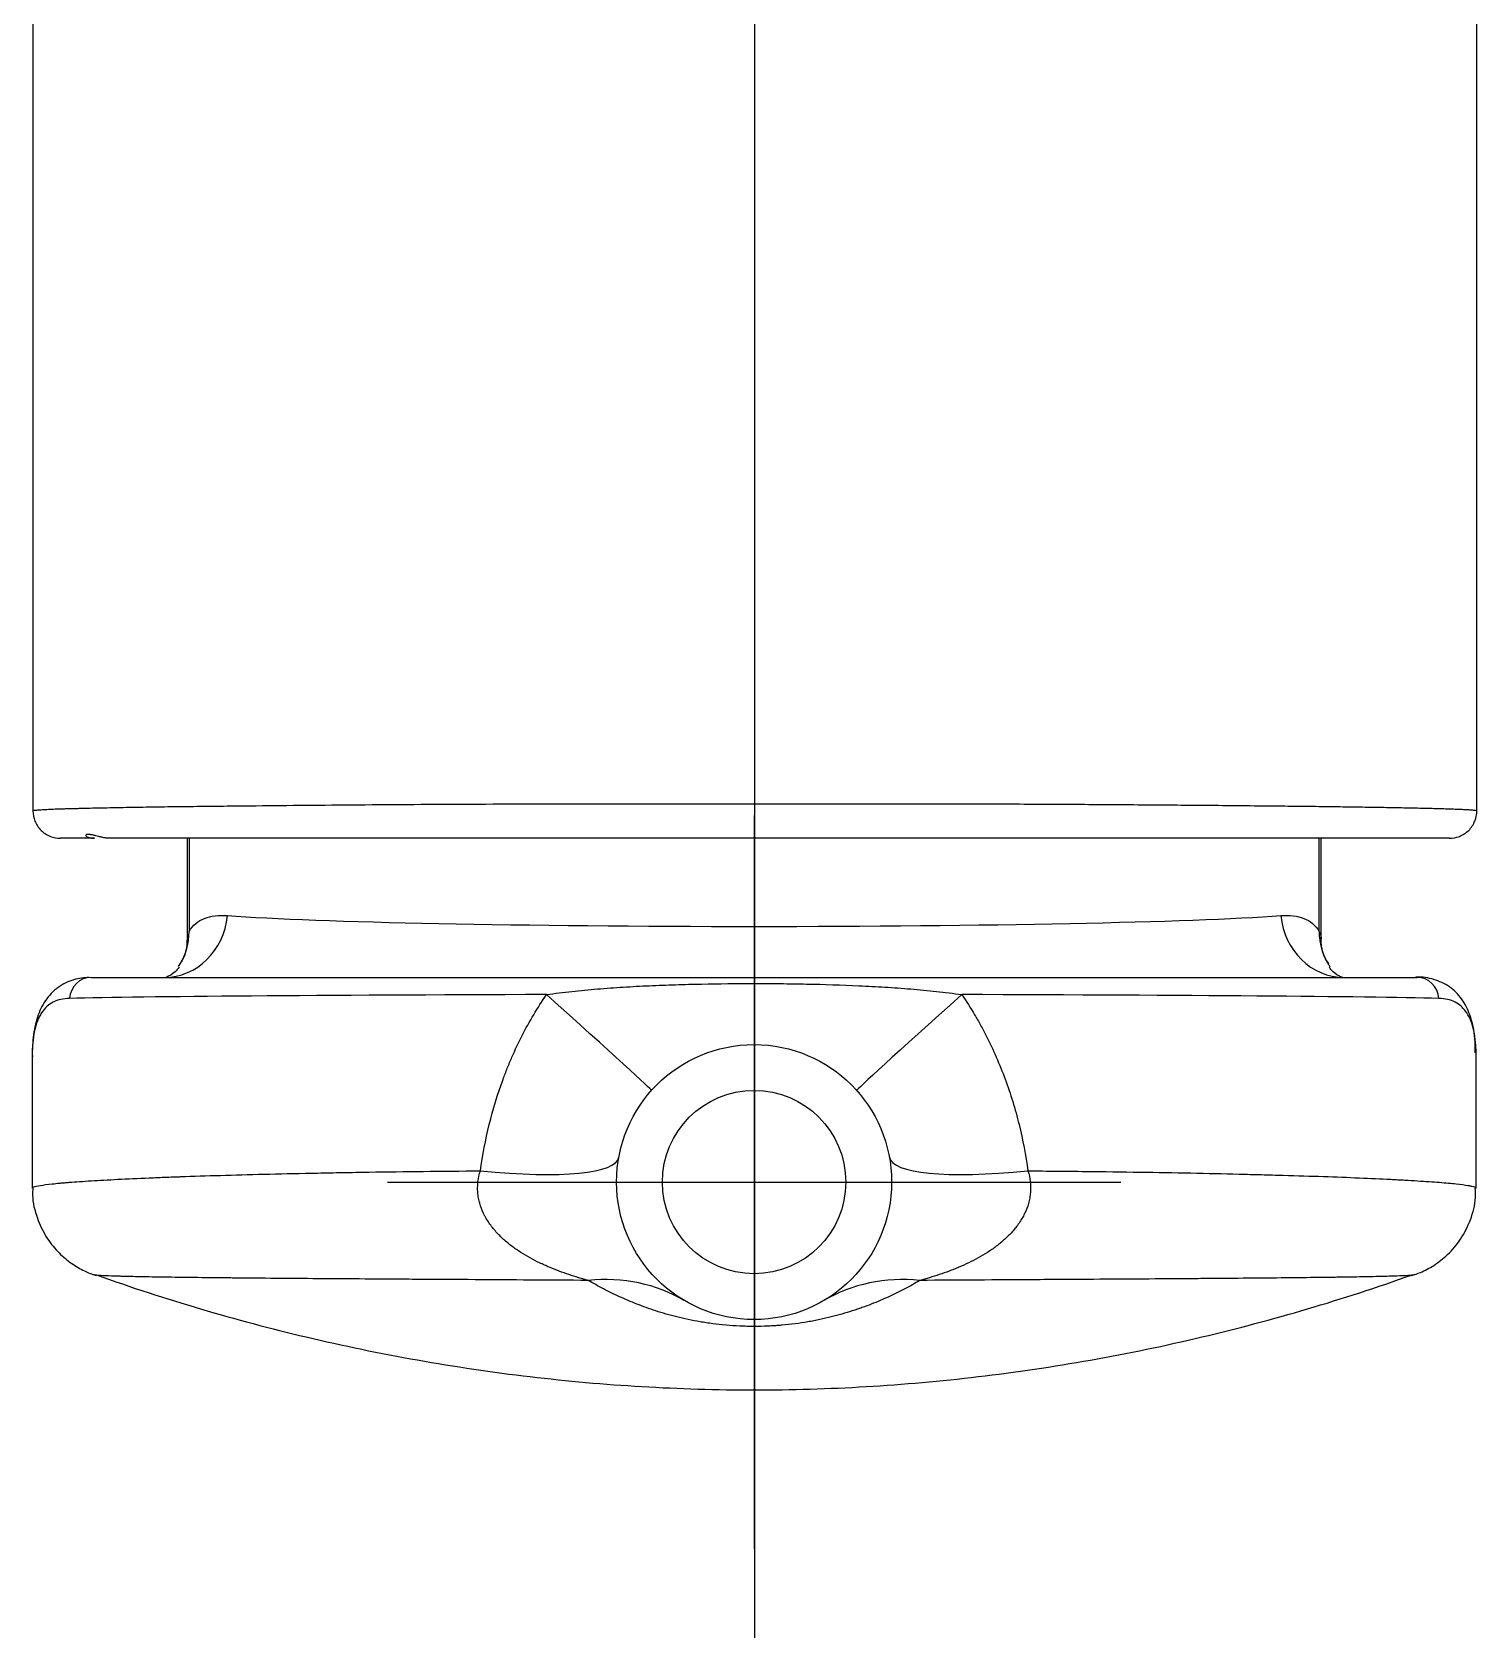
# Model space of a CAD drawing. Header units: millimetres. Extents: x -33000 to 294000, y 0 to 42408.
# Drawn here: x 57240.44 to 57271.96, y 19406.16 to 19441.2 of the extents above; entities that cross this region are included whole.
import ezdxf

# ---------------------------------------------------------------- set-up
doc = ezdxf.new("R2010")
doc.units = ezdxf.units.MM
doc.header["$LTSCALE"] = 50
doc.linetypes.add('DASHDOT', pattern=[22, 20, -1, 0, -1])
doc.layers.add('arch', color=8, linetype='Continuous')

msp = doc.modelspace()

# ---------------------------------------------------------------- linework, layer by layer
at = {"layer": 'arch', "linetype": 'DASHDOT'}
msp.add_line((57256.206, 19406.159), (57256.206, 19477.577), dxfattribs=at)
at = {"layer": 'arch', "linetype": 'Continuous'}
for p, q in [((57271.956, 19424.205), (57271.956, 19463.826)), ((57240.456, 19453.104), (57240.456, 19424.205)), ((57256.19, 19424.105), (57256.19, 19408.105)), ((57243.822, 19423.605), (57243.822, 19421.382)), ((57243.864, 19423.605), (57243.864, 19421.573)), ((57268.517, 19421.575), (57268.517, 19423.605)), ((57268.559, 19421.394), (57268.559, 19423.605)), ((57241.73, 19420.571), (57270.654, 19420.571)), ((57240.44, 19418.842), (57240.44, 19415.972)), ((57271.94, 19415.973), (57271.94, 19418.848)), ((57248.19, 19416.105), (57264.19, 19416.105))]:
    msp.add_line(p, q, dxfattribs=at)
for radius in [3, 2]:
    msp.add_circle((57256.19, 19416.105, 0), radius, dxfattribs=at)
for centre, major_axis, ratio, start_param, end_param in [((57243.324, 19422.071, 0), (0, -1.5), 0.923833, 0, 1.468584), ((57256.19, 19422.071, 0), (12.5, 0), 0.031058, 3.546824, 5.878502), ((57269.06, 19422.071, 0), (0, -1.5), 0.924037, 4.81447, 6.283185), ((57242.385, 19421.637, 0), (1.275, -0.791), 0.949187, 0.00734, 0.534326), ((57269.996, 19421.639, 0), (1.274, 0.793), 0.949415, 2.605969, 3.134833), ((57242.385, 19421.637, 0), (1.275, -0.791), 0.949187, 6.250379, 6.290525), ((57269.996, 19421.639, 0), (1.274, 0.793), 0.949415, 3.134833, 3.17732), ((57241.73, 19420.071, 0), (0, 0.5), 0.951476, 0, 1.488528), ((57270.654, 19420.071, 0), (0, 0.5), 0.951659, 4.794506, 6.283185), ((57256.19, 19420.071, 0), (15.75, 0), 0.008216, 1.862453, 2.818498), ((57250.224, 19421.434, 0), (3.729, -3.331), 0.007211, 0, 1.181451), ((57262.157, 19421.434, 0), (-3.729, -3.331), 0.007211, 5.101734, 6.283185), ((57256.19, 19420.071, 0), (15.75, 0), 0.008216, 0.322481, 1.27914), ((57248.321, 19417.546, 0), (-4.918, 0.901), 0.183919, 2.000033, 3.141593), ((57264.06, 19417.546, 0), (-4.918, -0.901), 0.183919, 0, 1.14156), ((57252.128, 19409.213, 0), (-2.539, -4.307), 0.801683, 3.141593, 3.671697), ((57260.253, 19409.213, 0), (2.539, -4.307), 0.801683, 2.611489, 3.141593)]:
    msp.add_ellipse(centre, major_axis=major_axis, ratio=ratio, start_param=start_param, end_param=end_param, dxfattribs=at)
for points, degree, knots in [([(57240.456, 19424.205, 0), (57240.456, 19424.206, 0), (57240.46, 19424.209, 0), (57240.477, 19424.213, 0), (57240.504, 19424.218, 0), (57240.54, 19424.222, 0), (57240.584, 19424.226, 0), (57240.636, 19424.23, 0), (57240.694, 19424.233, 0), (57240.759, 19424.237, 0), (57240.828, 19424.24, 0), (57240.902, 19424.243, 0), (57240.979, 19424.246, 0), (57241.06, 19424.249, 0), (57241.143, 19424.251, 0), (57241.227, 19424.254, 0), (57241.312, 19424.256, 0), (57241.398, 19424.258, 0), (57241.484, 19424.26, 0), (57241.569, 19424.262, 0), (57241.692, 19424.265, 0), (57241.858, 19424.269, 0), (57242.077, 19424.273, 0), (57242.307, 19424.278, 0), (57242.548, 19424.283, 0), (57242.799, 19424.287, 0), (57243.059, 19424.291, 0), (57243.327, 19424.295, 0), (57243.603, 19424.298, 0), (57243.885, 19424.302, 0), (57244.173, 19424.305, 0), (57244.467, 19424.308, 0), (57244.765, 19424.311, 0), (57245.302, 19424.317, 0), (57246.114, 19424.325, 0), (57247.25, 19424.335, 0), (57248.446, 19424.344, 0), (57249.687, 19424.351, 0), (57250.964, 19424.356, 0), (57252.264, 19424.359, 0), (57253.578, 19424.36, 0), (57254.893, 19424.36, 0), (57256.332, 19424.36, 0), (57257.9, 19424.36, 0), (57259.593, 19424.36, 0), (57261.272, 19424.357, 0), (57262.915, 19424.35, 0), (57264.497, 19424.34, 0), (57265.993, 19424.328, 0), (57267.111, 19424.317, 0), (57267.912, 19424.309, 0), (57268.454, 19424.303, 0), (57268.976, 19424.296, 0), (57269.474, 19424.289, 0), (57269.943, 19424.281, 0), (57270.377, 19424.273, 0), (57270.689, 19424.266, 0), (57270.909, 19424.261, 0), (57271.057, 19424.257, 0), (57271.205, 19424.253, 0), (57271.349, 19424.249, 0), (57271.487, 19424.244, 0), (57271.614, 19424.239, 0), (57271.728, 19424.233, 0), (57271.824, 19424.227, 0), (57271.898, 19424.219, 0), (57271.945, 19424.212, 0), (57271.956, 19424.207, 0), (57271.956, 19424.205, 0)], 3, [0, 0, 0, 0, 0.008772, 0.017313, 0.025621, 0.033696, 0.041538, 0.049147, 0.056522, 0.063664, 0.070573, 0.077249, 0.083691, 0.0899, 0.095876, 0.101619, 0.107129, 0.112406, 0.117449, 0.122259, 0.126837, 0.13744, 0.147888, 0.158182, 0.16832, 0.178304, 0.188133, 0.197808, 0.207329, 0.216695, 0.225908, 0.234966, 0.243872, 0.252624, 0.281708, 0.31037, 0.338619, 0.366466, 0.393921, 0.420995, 0.4477, 0.474046, 0.500048, 0.533531, 0.567592, 0.602256, 0.637548, 0.673491, 0.710108, 0.747419, 0.763787, 0.780687, 0.798119, 0.816085, 0.834585, 0.853621, 0.873194, 0.881243, 0.889989, 0.89943, 0.909568, 0.920402, 0.931933, 0.944159, 0.957082, 0.970701, 0.985017, 1, 1, 1, 1]), ([(57240.456, 19424.205, 0), (57240.458, 19424.126, 0), (57240.481, 19424.013, 0), (57240.554, 19423.871, 0), (57240.631, 19423.775, 0), (57240.728, 19423.699, 0), (57240.87, 19423.628, 0), (57240.983, 19423.606, 0), (57241.062, 19423.605, 0)], 3, [0, 0, 0, 0, 0.240798, 0.369403, 0.50054, 0.631414, 0.759536, 1, 1, 1, 1]), ([(57271.351, 19423.605, 0), (57271.43, 19423.606, 0), (57271.543, 19423.628, 0), (57271.685, 19423.699, 0), (57271.782, 19423.775, 0), (57271.859, 19423.871, 0), (57271.932, 19424.013, 0), (57271.955, 19424.126, 0), (57271.956, 19424.205, 0)], 3, [0, 0, 0, 0, 0.240464, 0.368586, 0.49946, 0.630597, 0.759202, 1, 1, 1, 1]), ([(57241.799, 19423.605, 0), (57241.245, 19423.605, 0), (57241.056, 19423.605, 0), (57241.056, 19423.605, 0)], 2, [0, 0, 0, 0.748576, 1, 1, 1]), ([(57242.129, 19423.605, 0), (57242.116, 19423.605, 0), (57242.103, 19423.606, 0), (57242.082, 19423.607, 0), (57242.075, 19423.608, 0), (57242.061, 19423.61, 0), (57242.047, 19423.612, 0), (57242.033, 19423.614, 0), (57242.019, 19423.616, 0), (57242.013, 19423.617, 0), (57241.992, 19423.621, 0), (57241.979, 19423.624, 0), (57241.954, 19423.629, 0), (57241.941, 19423.632, 0), (57241.917, 19423.638, 0), (57241.905, 19423.64, 0), (57241.872, 19423.649, 0), (57241.851, 19423.654, 0), (57241.822, 19423.662, 0), (57241.813, 19423.664, 0), (57241.795, 19423.668, 0), (57241.787, 19423.671, 0), (57241.762, 19423.676, 0), (57241.747, 19423.68, 0), (57241.726, 19423.684, 0), (57241.72, 19423.685, 0), (57241.707, 19423.687, 0), (57241.701, 19423.688, 0), (57241.683, 19423.69, 0), (57241.662, 19423.692, 0), (57241.646, 19423.691, 0), (57241.632, 19423.688, 0), (57241.626, 19423.686, 0), (57241.617, 19423.681, 0), (57241.614, 19423.678, 0), (57241.612, 19423.673, 0), (57241.612, 19423.671, 0), (57241.612, 19423.666, 0), (57241.613, 19423.664, 0), (57241.616, 19423.656, 0), (57241.621, 19423.651, 0), (57241.632, 19423.642, 0), (57241.637, 19423.639, 0), (57241.648, 19423.633, 0), (57241.654, 19423.63, 0), (57241.669, 19423.625, 0), (57241.678, 19423.622, 0), (57241.692, 19423.618, 0), (57241.697, 19423.616, 0), (57241.708, 19423.614, 0), (57241.713, 19423.613, 0), (57241.731, 19423.61, 0), (57241.744, 19423.608, 0), (57241.764, 19423.606, 0), (57241.771, 19423.606, 0), (57241.785, 19423.605, 0), (57241.792, 19423.605, 0), (57241.799, 19423.605, 0)], 3, [0, 0, 0, 0, 0.03125, 0.03125, 0.046875, 0.046875, 0.0625, 0.078125, 0.078125, 0.09375, 0.09375, 0.125, 0.125, 0.15625, 0.15625, 0.1875, 0.1875, 0.25, 0.25, 0.28125, 0.28125, 0.3125, 0.3125, 0.375, 0.375, 0.40625, 0.40625, 0.4375, 0.4375, 0.5, 0.5625, 0.5625, 0.625, 0.625, 0.6875, 0.6875, 0.71875, 0.71875, 0.75, 0.75, 0.8125, 0.8125, 0.84375, 0.84375, 0.875, 0.875, 0.90625, 0.90625, 0.921875, 0.921875, 0.9375, 0.9375, 0.96875, 0.96875, 0.984375, 0.984375, 1, 1, 1, 1]), ([(57271.356, 19423.605, 0), (57271.356, 19423.605, 0), (57271.278, 19423.605, 0), (57270.89, 19423.605, 0), (57270.234, 19423.605, 0), (57269.32, 19423.605, 0), (57268.167, 19423.605, 0), (57266.794, 19423.605, 0), (57265.227, 19423.605, 0), (57263.495, 19423.605, 0), (57261.63, 19423.605, 0), (57259.665, 19423.605, 0), (57257.637, 19423.605, 0), (57255.583, 19423.605, 0), (57253.54, 19423.605, 0), (57251.546, 19423.605, 0), (57249.638, 19423.605, 0), (57247.849, 19423.605, 0), (57246.214, 19423.605, 0), (57244.762, 19423.605, 0), (57243.519, 19423.605, 0), (57242.509, 19423.605, 0), (57242.129, 19423.605, 0)], 2, [0, 0, 0, 0.019621, 0.06864, 0.117659, 0.166678, 0.215697, 0.264716, 0.313735, 0.362754, 0.411773, 0.460792, 0.509811, 0.558829, 0.607848, 0.656867, 0.705886, 0.754905, 0.803924, 0.852943, 0.901962, 0.950981, 1, 1, 1]), ([(57243.864, 19421.573, 0), (57243.906, 19421.641, 0), (57243.956, 19421.698, 0), (57244.069, 19421.793, 0), (57244.132, 19421.83, 0), (57244.272, 19421.885, 0), (57244.349, 19421.904, 0), (57244.516, 19421.924, 0), (57244.606, 19421.925, 0), (57244.703, 19421.918, 0)], 3, [0, 0, 0, 0, 0.25, 0.25, 0.5, 0.5, 0.75, 0.75, 1, 1, 1, 1]), ([(57267.681, 19421.918, 0), (57267.777, 19421.925, 0), (57267.867, 19421.924, 0), (57268.033, 19421.904, 0), (57268.11, 19421.886, 0), (57268.25, 19421.831, 0), (57268.313, 19421.794, 0), (57268.426, 19421.7, 0), (57268.475, 19421.643, 0), (57268.517, 19421.575, 0)], 3, [0, 0, 0, 0, 0.25, 0.25, 0.5, 0.5, 0.75, 0.75, 1, 1, 1, 1]), ([(57268.517, 19421.575, 0), (57268.542, 19421.535, 0), (57268.555, 19421.488, 0), (57268.559, 19421.426, 0), (57268.559, 19421.418, 0), (57268.559, 19421.41, 0)], 3, [0, 0, 0, 0, 0.869847, 0.869847, 1, 1, 1, 1]), ([(57243.813, 19421.383, 0), (57243.817, 19421.347, 0), (57243.817, 19421.214, 0), (57243.758, 19420.99, 0), (57243.672, 19420.876, 0), (57243.658, 19420.859, 0)], 3, [0, 0, 0, 0, 0.241666, 0.885828, 1, 1, 1, 1]), ([(57268.73, 19420.863, 0), (57268.693, 19420.912, 0), (57268.599, 19421.06, 0), (57268.554, 19421.283, 0), (57268.561, 19421.382, 0), (57268.563, 19421.395, 0)], 3, [0, 0, 0, 0, 0.301201, 0.910297, 1, 1, 1, 1]), ([(57243.647, 19420.797, 0), (57243.62, 19420.756, 0), (57243.549, 19420.664, 0), (57243.371, 19420.563, 0), (57243.319, 19420.56, 0), (57243.322, 19420.559, 0)], 3, [0, 0, 0, 0, 0.265785, 0.691097, 1, 1, 1, 1]), ([(57269.066, 19420.56, 0), (57269.065, 19420.56, 0), (57269.045, 19420.56, 0), (57268.956, 19420.587, 0), (57268.795, 19420.705, 0), (57268.751, 19420.772, 0), (57268.739, 19420.794, 0)], 3, [0, 0, 0, 0, 0.12127, 0.469424, 0.834325, 1, 1, 1, 1]), ([(57241.728, 19420.564, 0), (57241.613, 19420.569, 0), (57241.383, 19420.546, 0), (57241.034, 19420.397, 0), (57240.744, 19420.121, 0), (57240.555, 19419.752, 0), (57240.46, 19419.337, 0), (57240.441, 19419.009, 0), (57240.445, 19418.834, 0)], 3, [0, 0, 0, 0, 0.146423, 0.306796, 0.477069, 0.643239, 0.820667, 1, 1, 1, 1]), ([(57251.662, 19420.195, 0), (57251.845, 19420.221, 0), (57252.029, 19420.244, 0), (57252.399, 19420.285, 0), (57252.585, 19420.302, 0), (57252.866, 19420.326, 0), (57252.96, 19420.333, 0), (57253.148, 19420.347, 0), (57253.242, 19420.353, 0), (57253.525, 19420.371, 0), (57253.715, 19420.381, 0), (57254.094, 19420.398, 0), (57254.283, 19420.405, 0), (57254.664, 19420.417, 0), (57254.854, 19420.422, 0), (57255.427, 19420.434, 0), (57255.808, 19420.438, 0), (57256.381, 19420.438, 0), (57256.572, 19420.437, 0), (57256.858, 19420.434, 0), (57256.954, 19420.433, 0), (57257.144, 19420.43, 0), (57257.24, 19420.428, 0), (57257.717, 19420.418, 0), (57258.097, 19420.407, 0), (57258.571, 19420.385, 0), (57258.666, 19420.38, 0), (57258.855, 19420.37, 0), (57258.949, 19420.365, 0), (57259.233, 19420.347, 0), (57259.42, 19420.334, 0), (57259.795, 19420.303, 0), (57259.981, 19420.285, 0), (57260.352, 19420.244, 0), (57260.536, 19420.221, 0), (57260.719, 19420.195, 0)], 3, [0, 0, 0, 0, 0.0625, 0.0625, 0.125, 0.125, 0.15625, 0.15625, 0.1875, 0.1875, 0.25, 0.25, 0.3125, 0.3125, 0.375, 0.375, 0.5, 0.5, 0.5625, 0.5625, 0.59375, 0.59375, 0.625, 0.625, 0.75, 0.75, 0.78125, 0.78125, 0.8125, 0.8125, 0.875, 0.875, 0.9375, 0.9375, 1, 1, 1, 1]), ([(57271.92, 19418.928, 0), (57271.923, 19419.03, 0), (57271.916, 19419.335, 0), (57271.833, 19419.718, 0), (57271.647, 19420.106, 0), (57271.364, 19420.388, 0), (57271.019, 19420.538, 0), (57270.759, 19420.589, 0), (57270.623, 19420.572, 0), (57270.614, 19420.57, 0)], 3, [0, 0, 0, 0, 0.105512, 0.329989, 0.496265, 0.654376, 0.817662, 0.987996, 1, 1, 1, 1]), ([(57241.255, 19420.112, 0), (57241.122, 19420.109, 0), (57241.005, 19420.082, 0), (57240.852, 19420.004, 0), (57240.805, 19419.972, 0), (57240.719, 19419.894, 0), (57240.681, 19419.849, 0), (57240.629, 19419.771, 0), (57240.612, 19419.743, 0), (57240.582, 19419.683, 0), (57240.568, 19419.652, 0), (57240.529, 19419.553, 0), (57240.486, 19419.408, 0), (57240.461, 19419.235, 0), (57240.444, 19419.048, 0), (57240.44, 19418.948, 0), (57240.44, 19418.839, 0)], 3, [0, 0, 0, 0, 0.25, 0.25, 0.375, 0.375, 0.5, 0.5, 0.5625, 0.5625, 0.625, 0.625, 0.75, 0.875, 0.875, 1, 1, 1, 1]), ([(57250.218, 19416.349, 0), (57250.265, 19416.689, 0), (57250.33, 19417.026, 0), (57250.494, 19417.692, 0), (57250.594, 19418.021, 0), (57250.743, 19418.427, 0), (57250.774, 19418.509, 0), (57250.839, 19418.67, 0), (57250.873, 19418.751, 0), (57250.977, 19418.99, 0), (57251.051, 19419.147, 0), (57251.209, 19419.456, 0), (57251.293, 19419.608, 0), (57251.47, 19419.906, 0), (57251.563, 19420.052, 0), (57251.662, 19420.195, 0)], 3, [0, 0, 0, 0, 0.25, 0.25, 0.5, 0.5, 0.5625, 0.5625, 0.625, 0.625, 0.75, 0.75, 0.875, 0.875, 1, 1, 1, 1]), ([(57260.719, 19420.195, 0), (57260.818, 19420.052, 0), (57260.911, 19419.906, 0), (57261.023, 19419.718, 0), (57261.045, 19419.68, 0), (57261.088, 19419.604, 0), (57261.152, 19419.49, 0), (57261.213, 19419.375, 0), (57261.41, 19418.989, 0), (57261.547, 19418.672, 0), (57261.726, 19418.188, 0), (57261.78, 19418.025, 0), (57261.856, 19417.778, 0), (57261.88, 19417.695, 0), (57261.926, 19417.529, 0), (57261.948, 19417.445, 0), (57262.051, 19417.026, 0), (57262.116, 19416.688, 0), (57262.163, 19416.349, 0)], 3, [0, 0, 0, 0, 0.125, 0.125, 0.15625, 0.15625, 0.1875, 0.25, 0.25, 0.5, 0.5, 0.625, 0.625, 0.6875, 0.6875, 0.75, 0.75, 1, 1, 1, 1]), ([(57271.939, 19418.937, 0), (57271.938, 19419.01, 0), (57271.934, 19419.08, 0), (57271.92, 19419.239, 0), (57271.907, 19419.324, 0), (57271.874, 19419.482, 0), (57271.832, 19419.626, 0), (57271.772, 19419.743, 0), (57271.729, 19419.809, 0), (57271.72, 19419.821, 0), (57271.702, 19419.846, 0), (57271.692, 19419.858, 0), (57271.663, 19419.892, 0), (57271.643, 19419.913, 0), (57271.578, 19419.972, 0), (57271.531, 19420.004, 0), (57271.379, 19420.082, 0), (57271.261, 19420.109, 0), (57271.129, 19420.112, 0)], 3, [0, 0, 0, 0, 0.092324, 0.092324, 0.221992, 0.221992, 0.35166, 0.481328, 0.481328, 0.513745, 0.513745, 0.546162, 0.546162, 0.610996, 0.610996, 0.740664, 0.740664, 1, 1, 1, 1]), ([(57240.44, 19415.972, 0), (57240.44, 19415.98, 0), (57240.452, 19415.989, 0), (57240.506, 19416.009, 0), (57240.554, 19416.02, 0), (57240.688, 19416.043, 0), (57240.774, 19416.054, 0), (57240.931, 19416.071, 0), (57240.988, 19416.077, 0), (57241.066, 19416.084, 0), (57241.081, 19416.085, 0), (57241.114, 19416.088, 0), (57241.13, 19416.09, 0), (57241.18, 19416.094, 0), (57241.214, 19416.097, 0), (57241.392, 19416.111, 0), (57241.552, 19416.122, 0), (57241.905, 19416.144, 0), (57242.099, 19416.154, 0), (57242.521, 19416.176, 0), (57242.749, 19416.186, 0), (57243.117, 19416.202, 0), (57243.245, 19416.207, 0), (57243.442, 19416.214, 0), (57243.509, 19416.217, 0), (57243.611, 19416.22, 0), (57243.645, 19416.222, 0), (57243.714, 19416.224, 0), (57244.027, 19416.235, 0), (57244.357, 19416.246, 0), (57244.97, 19416.263, 0), (57245.291, 19416.272, 0), (57245.959, 19416.288, 0), (57246.306, 19416.295, 0), (57246.848, 19416.306, 0), (57247.032, 19416.309, 0), (57247.314, 19416.314, 0), (57247.408, 19416.316, 0), (57247.552, 19416.318, 0), (57247.6, 19416.319, 0), (57247.696, 19416.321, 0), (57248.131, 19416.327, 0), (57248.577, 19416.333, 0), (57249.385, 19416.342, 0), (57249.797, 19416.346, 0), (57250.218, 19416.349, 0)], 3, [0, 0, 0, 0, 0.057459, 0.057459, 0.129962, 0.129962, 0.202465, 0.202465, 0.238717, 0.238717, 0.24778, 0.24778, 0.256843, 0.256843, 0.274968, 0.274968, 0.347472, 0.347472, 0.419975, 0.419975, 0.492478, 0.492478, 0.528729, 0.528729, 0.546855, 0.546855, 0.555918, 0.555918, 0.564981, 0.637484, 0.637484, 0.709987, 0.709987, 0.782491, 0.782491, 0.818742, 0.818742, 0.836868, 0.836868, 0.845931, 0.845931, 0.854994, 0.927497, 0.927497, 1, 1, 1, 1]), ([(57252.573, 19413.959, 0), (57252.538, 19413.968, 0), (57252.504, 19413.978, 0), (57252.435, 19413.998, 0), (57252.4, 19414.008, 0), (57252.294, 19414.039, 0), (57252.223, 19414.062, 0), (57252.08, 19414.109, 0), (57252.009, 19414.134, 0), (57251.866, 19414.188, 0), (57251.794, 19414.216, 0), (57251.687, 19414.261, 0), (57251.652, 19414.277, 0), (57251.581, 19414.309, 0), (57251.546, 19414.325, 0), (57251.441, 19414.376, 0), (57251.372, 19414.411, 0), (57251.236, 19414.486, 0), (57251.169, 19414.526, 0), (57251.037, 19414.611, 0), (57250.972, 19414.655, 0), (57250.878, 19414.726, 0), (57250.847, 19414.751, 0), (57250.785, 19414.801, 0), (57250.755, 19414.827, 0), (57250.667, 19414.907, 0), (57250.611, 19414.963, 0), (57250.532, 19415.052, 0), (57250.507, 19415.082, 0), (57250.457, 19415.145, 0), (57250.434, 19415.177, 0), (57250.389, 19415.243, 0), (57250.367, 19415.277, 0), (57250.337, 19415.329, 0), (57250.327, 19415.346, 0), (57250.309, 19415.381, 0), (57250.299, 19415.399, 0), (57250.256, 19415.49, 0), (57250.227, 19415.564, 0), (57250.195, 19415.679, 0), (57250.186, 19415.717, 0), (57250.175, 19415.776, 0), (57250.172, 19415.796, 0), (57250.167, 19415.836, 0), (57250.16, 19415.896, 0), (57250.158, 19415.956, 0), (57250.16, 19416.036, 0), (57250.162, 19416.076, 0), (57250.176, 19416.195, 0), (57250.193, 19416.273, 0), (57250.218, 19416.349, 0)], 3, [0, 0, 0, 0, 0.03125, 0.03125, 0.0625, 0.0625, 0.125, 0.125, 0.1875, 0.1875, 0.25, 0.25, 0.28125, 0.28125, 0.3125, 0.3125, 0.375, 0.375, 0.4375, 0.4375, 0.5, 0.5, 0.53125, 0.53125, 0.5625, 0.5625, 0.625, 0.625, 0.65625, 0.65625, 0.6875, 0.6875, 0.71875, 0.71875, 0.734375, 0.734375, 0.75, 0.75, 0.8125, 0.8125, 0.84375, 0.84375, 0.859375, 0.859375, 0.875, 0.90625, 0.90625, 0.9375, 0.9375, 1, 1, 1, 1]), ([(57262.163, 19416.349, 0), (57262.188, 19416.273, 0), (57262.205, 19416.195, 0), (57262.218, 19416.076, 0), (57262.221, 19416.036, 0), (57262.223, 19415.956, 0), (57262.22, 19415.876, 0), (57262.209, 19415.796, 0), (57262.195, 19415.717, 0), (57262.186, 19415.678, 0), (57262.153, 19415.562, 0), (57262.125, 19415.488, 0), (57262.073, 19415.381, 0), (57262.054, 19415.346, 0), (57262.013, 19415.276, 0), (57261.992, 19415.242, 0), (57261.947, 19415.176, 0), (57261.923, 19415.144, 0), (57261.874, 19415.081, 0), (57261.848, 19415.051, 0), (57261.769, 19414.963, 0), (57261.713, 19414.907, 0), (57261.597, 19414.801, 0), (57261.536, 19414.752, 0), (57261.442, 19414.68, 0), (57261.41, 19414.657, 0), (57261.345, 19414.612, 0), (57261.312, 19414.59, 0), (57261.213, 19414.527, 0), (57261.146, 19414.487, 0), (57261.01, 19414.411, 0), (57260.941, 19414.376, 0), (57260.801, 19414.309, 0), (57260.73, 19414.277, 0), (57260.623, 19414.232, 0), (57260.588, 19414.217, 0), (57260.516, 19414.188, 0), (57260.48, 19414.175, 0), (57260.373, 19414.135, 0), (57260.301, 19414.109, 0), (57260.158, 19414.062, 0), (57260.087, 19414.039, 0), (57259.981, 19414.008, 0), (57259.946, 19413.998, 0), (57259.877, 19413.978, 0), (57259.842, 19413.968, 0), (57259.808, 19413.959, 0)], 3, [0, 0, 0, 0, 0.0625, 0.0625, 0.09375, 0.09375, 0.125, 0.15625, 0.15625, 0.1875, 0.1875, 0.25, 0.25, 0.28125, 0.28125, 0.3125, 0.3125, 0.34375, 0.34375, 0.375, 0.375, 0.4375, 0.4375, 0.5, 0.5, 0.53125, 0.53125, 0.5625, 0.5625, 0.625, 0.625, 0.6875, 0.6875, 0.75, 0.75, 0.78125, 0.78125, 0.8125, 0.8125, 0.875, 0.875, 0.9375, 0.9375, 0.96875, 0.96875, 1, 1, 1, 1]), ([(57262.163, 19416.349, 0), (57262.375, 19416.347, 0), (57262.586, 19416.346, 0), (57262.847, 19416.343, 0), (57262.899, 19416.343, 0), (57263.003, 19416.342, 0), (57263.054, 19416.341, 0), (57263.209, 19416.34, 0), (57263.312, 19416.339, 0), (57263.821, 19416.333, 0), (57264.216, 19416.328, 0), (57264.983, 19416.316, 0), (57265.726, 19416.303, 0), (57266.424, 19416.288, 0), (57266.845, 19416.278, 0), (57266.971, 19416.274, 0), (57267.094, 19416.271, 0), (57267.176, 19416.269, 0), (57267.217, 19416.268, 0), (57267.42, 19416.263, 0), (57267.578, 19416.258, 0), (57268.04, 19416.245, 0), (57268.332, 19416.236, 0), (57268.884, 19416.217, 0), (57269.145, 19416.207, 0), (57269.634, 19416.186, 0), (57269.863, 19416.176, 0), (57270.129, 19416.162, 0), (57270.182, 19416.159, 0), (57270.284, 19416.154, 0), (57270.434, 19416.146, 0), (57270.574, 19416.137, 0), (57270.839, 19416.121, 0), (57270.997, 19416.11, 0), (57271.278, 19416.088, 0), (57271.4, 19416.077, 0), (57271.608, 19416.054, 0), (57271.694, 19416.043, 0), (57271.77, 19416.03, 0), (57271.778, 19416.029, 0), (57271.794, 19416.026, 0), (57271.802, 19416.024, 0), (57271.823, 19416.02, 0), (57271.863, 19416.011, 0), (57271.892, 19416.003, 0), (57271.929, 19415.989, 0), (57271.941, 19415.98, 0), (57271.94, 19415.972, 0)], 3, [0, 0, 0, 0, 0.03632, 0.03632, 0.0454, 0.0454, 0.05448, 0.05448, 0.07264, 0.07264, 0.14528, 0.14528, 0.21792, 0.29056, 0.29056, 0.30872, 0.3178, 0.3178, 0.32688, 0.32688, 0.363201, 0.363201, 0.435841, 0.435841, 0.508481, 0.508481, 0.581121, 0.581121, 0.599281, 0.599281, 0.617441, 0.653761, 0.653761, 0.726401, 0.726401, 0.799041, 0.799041, 0.871681, 0.871681, 0.880761, 0.880761, 0.889841, 0.889841, 0.908001, 0.944321, 0.944321, 1, 1, 1, 1]), ([(57240.458, 19415.972, 0), (57240.452, 19415.921, 0), (57240.44, 19415.701, 0), (57240.534, 19415.331, 0), (57240.727, 19414.916, 0), (57240.98, 19414.592, 0), (57241.258, 19414.349, 0), (57241.532, 19414.184, 0), (57241.735, 19414.097, 0), (57241.822, 19414.071, 0), (57241.837, 19414.067, 0)], 3, [0, 0, 0, 0, 0.059502, 0.258441, 0.434511, 0.593301, 0.736931, 0.865356, 0.9766, 1, 1, 1, 1]), ([(57270.538, 19414.066, 0), (57270.6, 19414.084, 0), (57270.756, 19414.139, 0), (57271.035, 19414.286, 0), (57271.338, 19414.524, 0), (57271.621, 19414.858, 0), (57271.832, 19415.281, 0), (57271.938, 19415.67, 0), (57271.927, 19415.903, 0), (57271.92, 19415.972, 0)], 3, [0, 0, 0, 0, 0.088474, 0.220833, 0.371106, 0.541314, 0.726976, 0.920258, 1, 1, 1, 1]), ([(57252.573, 19413.959, 0), (57252.144, 19413.961, 0), (57251.724, 19413.964, 0), (57250.901, 19413.969, 0), (57250.498, 19413.972, 0), (57249.708, 19413.977, 0), (57249.321, 19413.979, 0), (57248.754, 19413.982, 0), (57248.567, 19413.984, 0), (57248.336, 19413.985, 0), (57248.29, 19413.985, 0), (57248.198, 19413.986, 0), (57248.061, 19413.987, 0), (57247.926, 19413.988, 0), (57247.481, 19413.99, 0), (57247.139, 19413.993, 0), (57246.482, 19413.997, 0), (57246.168, 19413.999, 0), (57245.566, 19414.004, 0), (57245.279, 19414.007, 0), (57244.937, 19414.01, 0), (57244.835, 19414.011, 0), (57244.736, 19414.012, 0), (57244.67, 19414.012, 0), (57244.638, 19414.013, 0), (57244.476, 19414.014, 0), (57244.351, 19414.016, 0), (57243.99, 19414.02, 0), (57243.767, 19414.022, 0), (57243.354, 19414.028, 0), (57243.166, 19414.031, 0), (57242.822, 19414.037, 0), (57242.668, 19414.04, 0), (57242.497, 19414.045, 0), (57242.463, 19414.045, 0), (57242.415, 19414.047, 0), (57242.4, 19414.047, 0), (57242.369, 19414.048, 0), (57242.293, 19414.05, 0), (57242.225, 19414.052, 0), (57242.076, 19414.058, 0), (57241.995, 19414.061, 0), (57241.872, 19414.068, 0), (57241.829, 19414.072, 0), (57241.796, 19414.077, 0), (57241.79, 19414.079, 0), (57241.786, 19414.08, 0)], 3, [0, 0, 0, 0, 0.069582, 0.069582, 0.139164, 0.139164, 0.208746, 0.208746, 0.243537, 0.243537, 0.252235, 0.252235, 0.260933, 0.278329, 0.278329, 0.347911, 0.347911, 0.417493, 0.417493, 0.487075, 0.487075, 0.50447, 0.513168, 0.513168, 0.521866, 0.521866, 0.556657, 0.556657, 0.626239, 0.626239, 0.695821, 0.695821, 0.765403, 0.765403, 0.782799, 0.782799, 0.791497, 0.791497, 0.800195, 0.834986, 0.834986, 0.904568, 0.904568, 0.97415, 0.97415, 1, 1, 1, 1]), ([(57241.843, 19414.078, 0), (57243.348, 19413.542, 0), (57246.457, 19412.624, 0), (57251.271, 19411.767, 0), (57256.189, 19411.473, 0), (57261.107, 19411.766, 0), (57265.921, 19412.623, 0), (57269.028, 19413.541, 0), (57270.532, 19414.076, 0)], 3, [0, 0, 0, 0, 0.163138, 0.332761, 0.500072, 0.667382, 0.837003, 1, 1, 1, 1]), ([(57259.808, 19413.959, 0), (57259.702, 19413.896, 0), (57259.593, 19413.835, 0), (57259.366, 19413.717, 0), (57259.249, 19413.659, 0), (57259.005, 19413.547, 0), (57258.879, 19413.493, 0), (57258.68, 19413.415, 0), (57258.612, 19413.39, 0), (57258.508, 19413.353, 0), (57258.473, 19413.34, 0), (57258.402, 19413.316, 0), (57258.366, 19413.304, 0), (57258.256, 19413.269, 0), (57258.182, 19413.246, 0), (57258.029, 19413.202, 0), (57257.951, 19413.181, 0), (57257.791, 19413.141, 0), (57257.708, 19413.122, 0), (57257.602, 19413.1, 0), (57257.58, 19413.095, 0), (57257.537, 19413.087, 0), (57257.515, 19413.082, 0), (57257.449, 19413.07, 0), (57257.405, 19413.062, 0), (57257.27, 19413.039, 0), (57257.179, 19413.025, 0), (57256.991, 19413, 0), (57256.894, 19412.99, 0), (57256.771, 19412.979, 0), (57256.746, 19412.977, 0), (57256.695, 19412.973, 0), (57256.67, 19412.971, 0), (57256.594, 19412.966, 0), (57256.442, 19412.958, 0), (57256.289, 19412.954, 0), (57256.135, 19412.955, 0), (57256.084, 19412.955, 0), (57256.006, 19412.957, 0), (57255.981, 19412.958, 0), (57255.929, 19412.959, 0), (57255.801, 19412.964, 0), (57255.676, 19412.973, 0), (57255.479, 19412.99, 0), (57255.382, 19413.001, 0), (57255.24, 19413.02, 0), (57255.193, 19413.027, 0), (57255.101, 19413.041, 0), (57255.055, 19413.048, 0), (57254.922, 19413.071, 0), (57254.835, 19413.088, 0), (57254.666, 19413.124, 0), (57254.584, 19413.143, 0), (57254.464, 19413.173, 0), (57254.424, 19413.183, 0), (57254.346, 19413.204, 0), (57254.307, 19413.215, 0), (57254.192, 19413.248, 0), (57254.118, 19413.271, 0), (57253.901, 19413.341, 0), (57253.764, 19413.39, 0), (57253.501, 19413.494, 0), (57253.375, 19413.548, 0), (57253.132, 19413.659, 0), (57253.015, 19413.717, 0), (57252.845, 19413.806, 0), (57252.789, 19413.836, 0), (57252.679, 19413.897, 0), (57252.625, 19413.928, 0), (57252.573, 19413.959, 0)], 3, [0, 0, 0, 0, 0.0625, 0.0625, 0.125, 0.125, 0.1875, 0.1875, 0.21875, 0.21875, 0.234375, 0.234375, 0.25, 0.25, 0.28125, 0.28125, 0.3125, 0.3125, 0.34375, 0.34375, 0.351562, 0.351562, 0.359375, 0.359375, 0.375, 0.375, 0.40625, 0.40625, 0.4375, 0.4375, 0.445312, 0.445312, 0.453125, 0.453125, 0.46875, 0.5, 0.5, 0.515625, 0.515625, 0.523437, 0.523437, 0.53125, 0.5625, 0.5625, 0.59375, 0.59375, 0.609375, 0.609375, 0.625, 0.625, 0.65625, 0.65625, 0.6875, 0.6875, 0.703125, 0.703125, 0.71875, 0.71875, 0.75, 0.75, 0.8125, 0.8125, 0.875, 0.875, 0.9375, 0.9375, 0.96875, 0.96875, 1, 1, 1, 1]), ([(57270.594, 19414.08, 0), (57270.591, 19414.079, 0), (57270.585, 19414.077, 0), (57270.565, 19414.074, 0), (57270.549, 19414.072, 0), (57270.517, 19414.069, 0), (57270.505, 19414.069, 0), (57270.478, 19414.067, 0), (57270.464, 19414.066, 0), (57270.387, 19414.061, 0), (57270.306, 19414.058, 0), (57270.108, 19414.051, 0), (57269.991, 19414.047, 0), (57269.72, 19414.041, 0), (57269.567, 19414.037, 0), (57269.309, 19414.033, 0), (57269.196, 19414.031, 0), (57269.075, 19414.029, 0), (57269.026, 19414.028, 0), (57269.001, 19414.028, 0), (57268.927, 19414.027, 0), (57268.876, 19414.026, 0), (57268.616, 19414.023, 0), (57268.168, 19414.017, 0), (57267.657, 19414.012, 0), (57267.115, 19414.007, 0), (57266.828, 19414.004, 0), (57266.448, 19414.001, 0), (57266.371, 19414.001, 0), (57266.255, 19414, 0), (57266.215, 19413.999, 0), (57266.136, 19413.999, 0), (57265.938, 19413.997, 0), (57265.736, 19413.996, 0), (57265.24, 19413.993, 0), (57264.899, 19413.99, 0), (57264.191, 19413.986, 0), (57263.826, 19413.984, 0), (57263.261, 19413.98, 0), (57263.069, 19413.979, 0), (57262.777, 19413.977, 0), (57262.679, 19413.977, 0), (57262.482, 19413.975, 0), (57262.382, 19413.975, 0), (57261.883, 19413.972, 0), (57261.476, 19413.969, 0), (57260.652, 19413.964, 0), (57260.233, 19413.961, 0), (57259.808, 19413.959, 0)], 3, [0, 0, 0, 0, 0.023982, 0.023982, 0.058839, 0.058839, 0.076268, 0.076268, 0.093697, 0.093697, 0.163413, 0.163413, 0.233128, 0.233128, 0.302844, 0.302844, 0.337702, 0.346416, 0.346416, 0.355131, 0.355131, 0.37256, 0.37256, 0.442275, 0.511991, 0.511991, 0.581706, 0.581706, 0.599135, 0.599135, 0.60785, 0.60785, 0.616564, 0.651422, 0.651422, 0.721138, 0.721138, 0.790853, 0.790853, 0.825711, 0.825711, 0.84314, 0.84314, 0.860569, 0.860569, 0.930284, 0.930284, 1, 1, 1, 1])]:
    msp.add_open_spline(points, degree=degree, knots=knots, dxfattribs=at)
msp.add_open_spline([(57271.94, 19418.845, 0), (57271.94, 19418.876, 0), (57271.94, 19418.907, 0), (57271.939, 19418.937, 0)], degree=3, dxfattribs=at)

doc.saveas('drawing.dxf')
